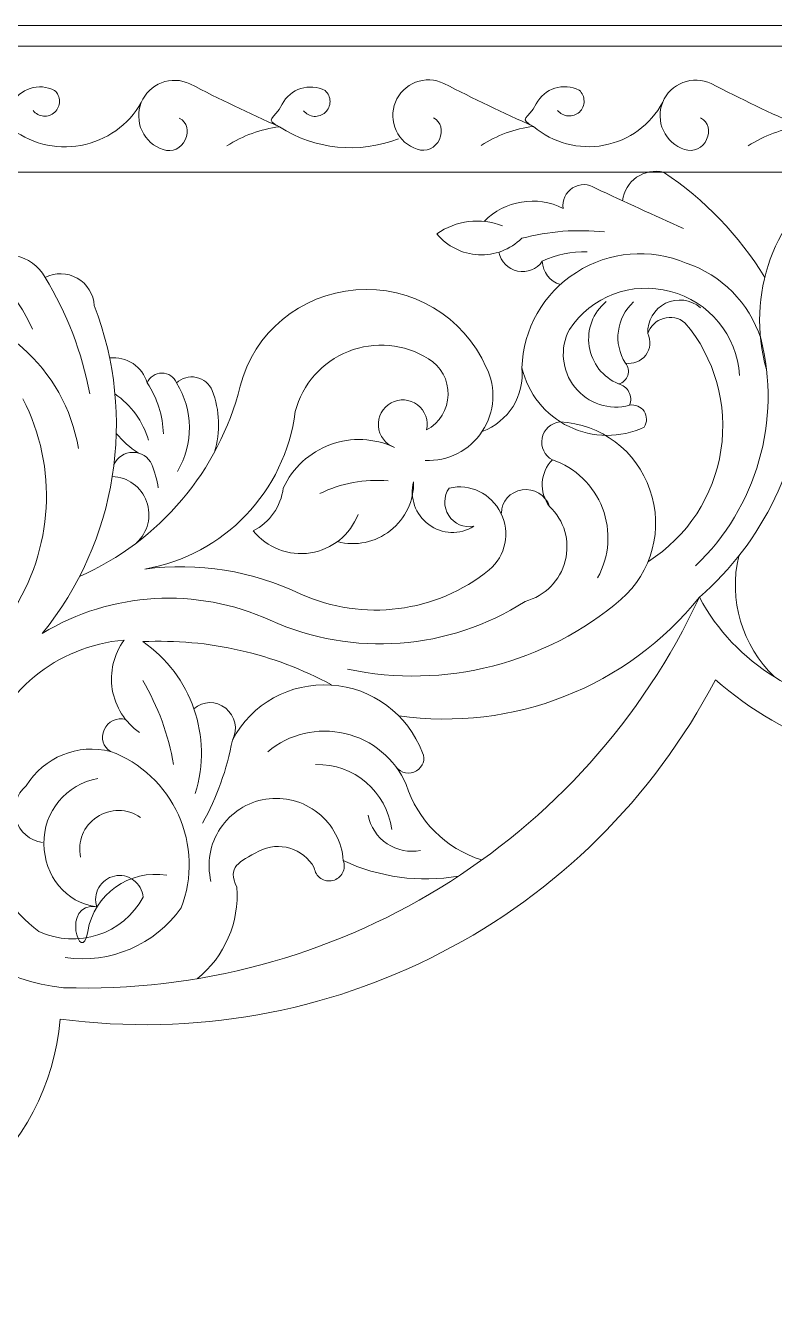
# Model space of a CAD drawing. Header units: millimetres. Extents: x 4613 to 4857, y 4354 to 4620.
# Drawn here: x 4654.3 to 4690.4, y 4558.8 to 4619.8 of the extents above; entities that cross this region are included whole.
import ezdxf

# ---------------------------------------------------------------- set-up
doc = ezdxf.new("R2010")
doc.units = ezdxf.units.MM
doc.header["$MEASUREMENT"] = 0
doc.layers.add('Layer 1', color=18, linetype='Continuous', true_color=0x000000)

msp = doc.modelspace()

# ---------------------------------------------------------------- linework, layer by layer
at = {"layer": 'Layer 1', "lineweight": 9}
for points, knots in [([(4613.246, 4619.823), (4613.246, 4619.823), (4857.246, 4619.823), (4857.246, 4619.823), (4857.246, 4619.823), (4857.246, 4497.823), (4857.246, 4497.823), (4857.246, 4497.823), (4613.246, 4497.823), (4613.246, 4497.823), (4613.246, 4497.823), (4613.246, 4619.823), (4613.246, 4619.823)], [0, 0, 0, 0, 0.25, 0.25, 0.25, 0.5, 0.5, 0.5, 0.75, 0.75, 0.75, 1, 1, 1, 1]), ([(4662.218, 4617.007), (4661.791, 4617.213), (4661.298, 4617.233), (4660.856, 4617.062), (4660.414, 4616.891), (4660.063, 4616.548), (4659.885, 4616.109), (4659.708, 4615.67), (4659.719, 4615.177), (4659.918, 4614.746), (4660.116, 4614.316), (4660.481, 4613.988), (4660.931, 4613.839)], [0, 0, 0, 0, 0.2, 0.2, 0.2, 0.4, 0.4, 0.4, 0.6, 0.6, 0.6, 1, 1, 1, 1]), ([(4674.443, 4617.026), (4674.016, 4617.231), (4673.523, 4617.251), (4673.081, 4617.081), (4672.639, 4616.91), (4672.288, 4616.566), (4672.11, 4616.127), (4671.932, 4615.688), (4671.944, 4615.195), (4672.143, 4614.765), (4672.341, 4614.335), (4672.706, 4614.007), (4673.156, 4613.857)], [0, 0, 0, 0, 0.2, 0.2, 0.2, 0.4, 0.4, 0.4, 0.6, 0.6, 0.6, 1, 1, 1, 1]), ([(4687.304, 4617.017), (4686.878, 4617.222), (4686.385, 4617.242), (4685.943, 4617.071), (4685.501, 4616.901), (4685.15, 4616.557), (4684.972, 4616.118), (4684.794, 4615.679), (4684.806, 4615.186), (4685.004, 4614.756), (4685.203, 4614.326), (4685.568, 4613.998), (4686.018, 4613.848)], [0, 0, 0, 0, 0.2, 0.2, 0.2, 0.4, 0.4, 0.4, 0.6, 0.6, 0.6, 1, 1, 1, 1]), ([(4655.715, 4616.69), (4654.96, 4617.078), (4654.034, 4616.784), (4653.641, 4616.032), (4653.249, 4615.279), (4652.762, 4615.344), (4653.511, 4614.946)], [0, 0, 0, 0, 0.333333, 0.333333, 0.333333, 1, 1, 1, 1]), ([(4654.674, 4615.721), (4654.797, 4615.565), (4654.981, 4615.468), (4655.18, 4615.453), (4655.378, 4615.437), (4655.574, 4615.506), (4655.719, 4615.641), (4655.865, 4615.777), (4655.948, 4615.968), (4655.947, 4616.167), (4655.946, 4616.367), (4655.862, 4616.556), (4655.715, 4616.69)], [0, 0, 0, 0, 0.2, 0.2, 0.2, 0.4, 0.4, 0.4, 0.6, 0.6, 0.6, 1, 1, 1, 1]), ([(4668.732, 4616.681), (4667.977, 4617.069), (4667.051, 4616.775), (4666.659, 4616.022), (4666.266, 4615.27), (4665.779, 4615.334), (4666.529, 4614.937)], [0, 0, 0, 0, 0.333333, 0.333333, 0.333333, 1, 1, 1, 1]), ([(4667.691, 4615.712), (4667.815, 4615.556), (4667.998, 4615.458), (4668.197, 4615.443), (4668.396, 4615.428), (4668.591, 4615.496), (4668.737, 4615.632), (4668.883, 4615.768), (4668.965, 4615.959), (4668.964, 4616.158), (4668.963, 4616.358), (4668.88, 4616.547), (4668.732, 4616.681)], [0, 0, 0, 0, 0.2, 0.2, 0.2, 0.4, 0.4, 0.4, 0.6, 0.6, 0.6, 1, 1, 1, 1]), ([(4680.957, 4616.7), (4680.202, 4617.087), (4679.276, 4616.793), (4678.884, 4616.041), (4678.491, 4615.289), (4678.004, 4615.353), (4678.754, 4614.956)], [0, 0, 0, 0, 0.333333, 0.333333, 0.333333, 1, 1, 1, 1]), ([(4679.916, 4615.731), (4680.04, 4615.574), (4680.223, 4615.477), (4680.422, 4615.462), (4680.621, 4615.447), (4680.816, 4615.515), (4680.962, 4615.651), (4681.108, 4615.787), (4681.19, 4615.977), (4681.189, 4616.177), (4681.188, 4616.376), (4681.104, 4616.565), (4680.957, 4616.7)], [0, 0, 0, 0, 0.2, 0.2, 0.2, 0.4, 0.4, 0.4, 0.6, 0.6, 0.6, 1, 1, 1, 1]), ([(4653.511, 4614.946), (4654.475, 4614.148), (4655.742, 4613.818), (4656.973, 4614.043), (4658.204, 4614.269), (4659.268, 4615.021), (4659.885, 4616.109)], [0, 0, 0, 0, 0.333333, 0.333333, 0.333333, 1, 1, 1, 1]), ([(4678.754, 4614.956), (4679.689, 4614.157), (4680.936, 4613.824), (4682.145, 4614.051), (4683.354, 4614.279), (4684.391, 4615.034), (4684.972, 4616.118)], [0, 0, 0, 0, 0.333333, 0.333333, 0.333333, 1, 1, 1, 1]), ([(4660.931, 4613.839), (4661.358, 4613.694), (4661.824, 4613.903), (4662, 4614.317), (4662.177, 4614.732), (4662.112, 4615.147), (4661.712, 4615.354)], [0, 0, 0, 0, 0.333333, 0.333333, 0.333333, 1, 1, 1, 1]), ([(4673.156, 4613.857), (4673.583, 4613.712), (4674.049, 4613.921), (4674.225, 4614.336), (4674.402, 4614.751), (4674.337, 4615.165), (4673.937, 4615.373)], [0, 0, 0, 0, 0.333333, 0.333333, 0.333333, 1, 1, 1, 1]), ([(4686.018, 4613.848), (4686.444, 4613.703), (4686.911, 4613.912), (4687.087, 4614.327), (4687.264, 4614.741), (4687.199, 4615.156), (4686.799, 4615.363)], [0, 0, 0, 0, 0.333333, 0.333333, 0.333333, 1, 1, 1, 1]), ([(4685.017, 4612.757), (4684.568, 4612.861), (4684.097, 4612.771), (4683.719, 4612.509), (4683.341, 4612.247), (4683.092, 4611.84), (4683.033, 4611.383)], [0, 0, 0, 0, 0.333333, 0.333333, 0.333333, 1, 1, 1, 1]), ([(4681.733, 4611.983), (4681.405, 4612.205), (4680.976, 4612.212), (4680.64, 4612), (4680.305, 4611.788), (4680.126, 4611.404), (4680.186, 4611.011)], [0, 0, 0, 0, 0.333333, 0.333333, 0.333333, 1, 1, 1, 1]), ([(4674.099, 4609.785), (4674.598, 4609.185), (4675.324, 4608.822), (4676.103, 4608.782), (4676.882, 4608.743), (4677.638, 4609.027), (4678.195, 4609.573)], [0, 0, 0, 0, 0.333333, 0.333333, 0.333333, 1, 1, 1, 1]), ([(4655.255, 4607.69), (4654.952, 4608.236), (4654.425, 4608.622), (4653.813, 4608.746), (4653.2, 4608.871), (4652.567, 4608.723), (4652.075, 4608.338)], [0, 0, 0, 0, 0.333333, 0.333333, 0.333333, 1, 1, 1, 1]), ([(4677.094, 4608.91), (4677.181, 4608.452), (4677.536, 4608.091), (4677.993, 4607.995), (4678.45, 4607.899), (4678.915, 4608.08), (4679.179, 4608.465)], [0, 0, 0, 0, 0.333333, 0.333333, 0.333333, 1, 1, 1, 1]), ([(4686.103, 4608.381), (4684.375, 4609.112), (4682.397, 4608.945), (4680.817, 4607.933), (4679.236, 4606.922), (4678.256, 4605.212), (4678.197, 4603.336)], [0, 0, 0, 0, 0.333333, 0.333333, 0.333333, 1, 1, 1, 1]), ([(4657.621, 4606.333), (4657.588, 4606.882), (4657.28, 4607.378), (4656.802, 4607.651), (4656.324, 4607.924), (4655.745, 4607.94), (4655.255, 4607.69)], [0, 0, 0, 0, 0.333333, 0.333333, 0.333333, 1, 1, 1, 1]), ([(4688.67, 4602.976), (4688.546, 4604.899), (4687.204, 4606.527), (4685.34, 4607.017), (4683.476, 4607.507), (4681.535, 4606.792), (4680.481, 4605.178)], [0, 0, 0, 0, 0.333333, 0.333333, 0.333333, 1, 1, 1, 1]), ([(4676.483, 4603.357), (4675.4, 4605.811), (4672.882, 4607.31), (4670.208, 4607.09), (4667.535, 4606.871), (4665.311, 4605.045), (4664.643, 4602.448)], [0, 0, 0, 0, 0.333333, 0.333333, 0.333333, 1, 1, 1, 1]), ([(4682.246, 4606.523), (4681.618, 4605.996), (4681.311, 4605.18), (4681.436, 4604.37), (4681.561, 4603.56), (4682.093, 4602.878), (4682.851, 4602.566)], [0, 0, 0, 0, 0.333333, 0.333333, 0.333333, 1, 1, 1, 1]), ([(4686.795, 4606.226), (4686.329, 4606.63), (4685.665, 4606.715), (4685.112, 4606.443), (4684.558, 4606.17), (4684.221, 4605.602), (4684.258, 4604.986)], [0, 0, 0, 0, 0.333333, 0.333333, 0.333333, 1, 1, 1, 1]), ([(4686.045, 4605.511), (4685.756, 4605.746), (4685.369, 4605.823), (4685.012, 4605.717), (4684.655, 4605.612), (4684.373, 4605.34), (4684.258, 4604.986)], [0, 0, 0, 0, 0.333333, 0.333333, 0.333333, 1, 1, 1, 1]), ([(4684.282, 4594.021), (4686.165, 4595.216), (4687.438, 4597.167), (4687.774, 4599.372), (4688.111, 4601.576), (4687.485, 4603.809), (4686.045, 4605.511)], [0, 0, 0, 0, 0.333333, 0.333333, 0.333333, 1, 1, 1, 1]), ([(4680.481, 4605.178), (4680.01, 4604.283), (4680.115, 4603.195), (4680.747, 4602.406), (4681.38, 4601.617), (4682.404, 4601.273), (4683.38, 4601.538)], [0, 0, 0, 0, 0.333333, 0.333333, 0.333333, 1, 1, 1, 1]), ([(4683.178, 4603.565), (4683.55, 4603.499), (4683.927, 4603.647), (4684.154, 4603.948), (4684.382, 4604.248), (4684.423, 4604.647), (4684.258, 4604.986)], [0, 0, 0, 0, 0.333333, 0.333333, 0.333333, 1, 1, 1, 1]), ([(4673.697, 4603.771), (4672.544, 4604.498), (4671.113, 4604.629), (4669.846, 4604.125), (4668.579, 4603.621), (4667.632, 4602.551), (4667.294, 4601.23)], [0, 0, 0, 0, 0.333333, 0.333333, 0.333333, 1, 1, 1, 1]), ([(4673.611, 4600.349), (4674.236, 4600.684), (4674.633, 4601.329), (4674.649, 4602.038), (4674.666, 4602.747), (4674.306, 4603.407), (4673.697, 4603.771)], [0, 0, 0, 0, 0.333333, 0.333333, 0.333333, 1, 1, 1, 1]), ([(4661.578, 4602.609), (4661.464, 4602.899), (4661.183, 4603.089), (4660.872, 4603.088), (4660.561, 4603.086), (4660.284, 4602.9), (4660.173, 4602.609)], [0, 0, 0, 0, 0.333333, 0.333333, 0.333333, 1, 1, 1, 1]), ([(4673.54, 4598.879), (4674.641, 4598.828), (4675.687, 4599.362), (4676.291, 4600.285), (4676.894, 4601.207), (4676.97, 4602.369), (4676.483, 4603.357)], [0, 0, 0, 0, 0.333333, 0.333333, 0.333333, 1, 1, 1, 1]), ([(4678.197, 4603.336), (4678.487, 4602.099), (4679.321, 4601.06), (4680.464, 4600.507), (4681.608, 4599.954), (4682.933, 4599.944), (4684.082, 4600.485)], [0, 0, 0, 0, 0.333333, 0.333333, 0.333333, 1, 1, 1, 1]), ([(4682.851, 4602.566), (4683.059, 4602.617), (4683.225, 4602.772), (4683.292, 4602.976), (4683.358, 4603.179), (4683.316, 4603.401), (4683.178, 4603.565)], [0, 0, 0, 0, 0.333333, 0.333333, 0.333333, 1, 1, 1, 1]), ([(4663.3, 4602.247), (4663.163, 4602.571), (4662.877, 4602.808), (4662.532, 4602.879), (4662.188, 4602.951), (4661.833, 4602.851), (4661.578, 4602.609)], [0, 0, 0, 0, 0.333333, 0.333333, 0.333333, 1, 1, 1, 1]), ([(4683.38, 4601.538), (4683.46, 4601.744), (4683.448, 4601.975), (4683.347, 4602.171), (4683.246, 4602.368), (4683.066, 4602.511), (4682.851, 4602.566)], [0, 0, 0, 0, 0.333333, 0.333333, 0.333333, 1, 1, 1, 1]), ([(4673.611, 4600.349), (4673.715, 4600.801), (4673.544, 4601.273), (4673.174, 4601.554), (4672.803, 4601.834), (4672.309, 4601.874), (4671.902, 4601.651), (4671.495, 4601.427), (4671.257, 4600.985), (4671.294, 4600.522), (4671.332, 4600.059), (4671.631, 4599.664), (4672.069, 4599.509)], [0, 0, 0, 0, 0.2, 0.2, 0.2, 0.4, 0.4, 0.4, 0.6, 0.6, 0.6, 1, 1, 1, 1]), ([(4684.082, 4600.485), (4684.232, 4600.716), (4684.229, 4601.015), (4684.075, 4601.244), (4683.922, 4601.473), (4683.651, 4601.589), (4683.38, 4601.538)], [0, 0, 0, 0, 0.333333, 0.333333, 0.333333, 1, 1, 1, 1]), ([(4680.017, 4600.733), (4679.591, 4600.686), (4679.247, 4600.366), (4679.169, 4599.945), (4679.091, 4599.524), (4679.286, 4599.108), (4679.666, 4598.911)], [0, 0, 0, 0, 0.333333, 0.333333, 0.333333, 1, 1, 1, 1]), ([(4682.963, 4592.184), (4684.464, 4593.495), (4685.018, 4595.587), (4684.361, 4597.468), (4683.704, 4599.35), (4682.007, 4600.641), (4680.017, 4600.733)], [0, 0, 0, 0, 0.333333, 0.333333, 0.333333, 1, 1, 1, 1]), ([(4672.069, 4599.509), (4671.099, 4599.962), (4669.989, 4600.009), (4668.983, 4599.641), (4667.978, 4599.272), (4667.164, 4598.523), (4666.716, 4597.55)], [0, 0, 0, 0, 0.333333, 0.333333, 0.333333, 1, 1, 1, 1]), ([(4660.391, 4598.692), (4660.223, 4599.046), (4659.866, 4599.27), (4659.474, 4599.268), (4659.083, 4599.265), (4658.731, 4599.042), (4658.568, 4598.687)], [0, 0, 0, 0, 0.333333, 0.333333, 0.333333, 1, 1, 1, 1]), ([(4681.841, 4593.235), (4682.411, 4594.262), (4682.496, 4595.488), (4682.075, 4596.583), (4681.654, 4597.679), (4680.776, 4598.53), (4679.666, 4598.911)], [0, 0, 0, 0, 0.333333, 0.333333, 0.333333, 1, 1, 1, 1]), ([(4659.647, 4594.908), (4660.2, 4595.412), (4660.394, 4596.2), (4660.136, 4596.903), (4659.878, 4597.605), (4659.234, 4598.081), (4658.487, 4598.107)], [0, 0, 0, 0, 0.333333, 0.333333, 0.333333, 1, 1, 1, 1]), ([(4669.32, 4594.973), (4670.208, 4594.739), (4671.154, 4594.935), (4671.874, 4595.503), (4672.595, 4596.072), (4673.008, 4596.939), (4672.988, 4597.856)], [0, 0, 0, 0, 0.333333, 0.333333, 0.333333, 1, 1, 1, 1]), ([(4672.988, 4597.856), (4672.783, 4597.086), (4673.071, 4596.269), (4673.713, 4595.797), (4674.356, 4595.324), (4675.208, 4595.285), (4675.882, 4595.71)], [0, 0, 0, 0, 0.333333, 0.333333, 0.333333, 1, 1, 1, 1]), ([(4676.628, 4593.608), (4677.423, 4594.284), (4677.652, 4595.417), (4677.184, 4596.349), (4676.715, 4597.282), (4675.716, 4597.784), (4674.698, 4597.55)], [0, 0, 0, 0, 0.333333, 0.333333, 0.333333, 1, 1, 1, 1]), ([(4674.698, 4597.55), (4674.423, 4597.155), (4674.415, 4596.633), (4674.677, 4596.23), (4674.939, 4595.826), (4675.41, 4595.62), (4675.882, 4595.71)], [0, 0, 0, 0, 0.333333, 0.333333, 0.333333, 1, 1, 1, 1]), ([(4679.526, 4596.669), (4679.34, 4597.222), (4678.779, 4597.559), (4678.203, 4597.463), (4677.626, 4597.366), (4677.206, 4596.92), (4677.211, 4596.336)], [0, 0, 0, 0, 0.333333, 0.333333, 0.333333, 1, 1, 1, 1]), ([(4678.354, 4592.098), (4679.303, 4592.349), (4680.041, 4593.094), (4680.282, 4594.045), (4680.524, 4594.996), (4680.239, 4595.995), (4679.526, 4596.669)], [0, 0, 0, 0, 0.333333, 0.333333, 0.333333, 1, 1, 1, 1]), ([(4665.269, 4595.491), (4665.932, 4594.67), (4666.982, 4594.266), (4668.024, 4594.431), (4669.066, 4594.596), (4669.936, 4595.294), (4670.313, 4596.28)], [0, 0, 0, 0, 0.333333, 0.333333, 0.333333, 1, 1, 1, 1]), ([(4659.058, 4590.231), (4655.821, 4589.959), (4653.088, 4587.716), (4652.191, 4584.594), (4651.293, 4581.472), (4652.362, 4578.161), (4654.96, 4576.211)], [0, 0, 0, 0, 0.333333, 0.333333, 0.333333, 1, 1, 1, 1]), ([(4659.058, 4590.231), (4658.555, 4589.547), (4658.35, 4588.689), (4658.49, 4587.851), (4658.63, 4587.014), (4659.1, 4586.272), (4659.799, 4585.79)], [0, 0, 0, 0, 0.333333, 0.333333, 0.333333, 1, 1, 1, 1]), ([(4673.408, 4584.811), (4672.715, 4586.668), (4670.996, 4587.944), (4669.018, 4588.07), (4667.04, 4588.195), (4665.188, 4587.174), (4664.266, 4585.42)], [0, 0, 0, 0, 0.333333, 0.333333, 0.333333, 1, 1, 1, 1]), ([(4664.266, 4585.42), (4664.548, 4585.941), (4664.412, 4586.589), (4663.944, 4586.952), (4663.477, 4587.316), (4662.853, 4587.322), (4662.418, 4586.921)], [0, 0, 0, 0, 0.333333, 0.333333, 0.333333, 1, 1, 1, 1]), ([(4649.615, 4586.24), (4648.138, 4583.737), (4648.048, 4580.652), (4649.376, 4578.066), (4650.704, 4575.481), (4653.238, 4573.76), (4656.133, 4573.502)], [0, 0, 0, 0, 0.333333, 0.333333, 0.333333, 1, 1, 1, 1]), ([(4659.139, 4586.404), (4658.719, 4586.532), (4658.27, 4586.323), (4658.098, 4585.919), (4657.927, 4585.515), (4658.02, 4585.088), (4658.404, 4584.875)], [0, 0, 0, 0, 0.333333, 0.333333, 0.333333, 1, 1, 1, 1]), ([(4672.627, 4583.287), (4672.089, 4584.523), (4670.998, 4585.432), (4669.685, 4585.739), (4668.372, 4586.046), (4666.998, 4585.721), (4665.967, 4584.852)], [0, 0, 0, 0, 0.333333, 0.333333, 0.333333, 1, 1, 1, 1]), ([(4661.804, 4577.343), (4662.358, 4578.793), (4662.31, 4580.405), (4661.67, 4581.82), (4661.03, 4583.235), (4659.859, 4584.333), (4658.404, 4584.875)], [0, 0, 0, 0, 0.333333, 0.333333, 0.333333, 1, 1, 1, 1]), ([(4672.151, 4584.115), (4672.381, 4583.815), (4672.802, 4583.741), (4673.12, 4583.945), (4673.438, 4584.149), (4673.584, 4584.477), (4673.408, 4584.811)], [0, 0, 0, 0, 0.333333, 0.333333, 0.333333, 1, 1, 1, 1]), ([(4657.794, 4583.569), (4656.273, 4583.301), (4655.172, 4581.968), (4655.197, 4580.424), (4655.221, 4578.88), (4656.222, 4577.606), (4657.75, 4577.386)], [0, 0, 0, 0, 0.333333, 0.333333, 0.333333, 1, 1, 1, 1]), ([(4654.35, 4583.221), (4653.874, 4582.827), (4653.679, 4582.188), (4653.852, 4581.596), (4654.025, 4581.004), (4654.523, 4580.572), (4655.136, 4580.496)], [0, 0, 0, 0, 0.333333, 0.333333, 0.333333, 1, 1, 1, 1]), ([(4669.604, 4579.619), (4669.537, 4580.522), (4669.095, 4581.355), (4668.385, 4581.916), (4667.676, 4582.478), (4666.768, 4582.718), (4665.874, 4582.576), (4664.98, 4582.434), (4664.187, 4581.924), (4663.686, 4581.171), (4663.185, 4580.417), (4663.022, 4579.493), (4663.237, 4578.614)], [0, 0, 0, 0, 0.2, 0.2, 0.2, 0.4, 0.4, 0.4, 0.6, 0.6, 0.6, 1, 1, 1, 1]), ([(4659.843, 4581.697), (4659.214, 4582.135), (4658.381, 4582.143), (4657.745, 4581.715), (4657.108, 4581.288), (4656.797, 4580.529), (4656.965, 4579.781)], [0, 0, 0, 0, 0.333333, 0.333333, 0.333333, 1, 1, 1, 1]), ([(4670.799, 4581.808), (4670.906, 4581.247), (4671.234, 4580.751), (4671.709, 4580.433), (4672.184, 4580.114), (4672.764, 4579.999), (4673.324, 4580.113)], [0, 0, 0, 0, 0.333333, 0.333333, 0.333333, 1, 1, 1, 1]), ([(4668.206, 4579.269), (4667.684, 4580.217), (4666.499, 4580.573), (4665.541, 4580.069), (4664.583, 4579.564), (4663.994, 4579.309), (4664.481, 4578.343)], [0, 0, 0, 0, 0.333333, 0.333333, 0.333333, 1, 1, 1, 1]), ([(4668.206, 4579.269), (4668.234, 4579.064), (4668.347, 4578.881), (4668.518, 4578.765), (4668.689, 4578.649), (4668.9, 4578.612), (4669.101, 4578.662), (4669.301, 4578.713), (4669.471, 4578.846), (4669.567, 4579.029), (4669.663, 4579.212), (4669.676, 4579.426), (4669.604, 4579.619)], [0, 0, 0, 0, 0.2, 0.2, 0.2, 0.4, 0.4, 0.4, 0.6, 0.6, 0.6, 1, 1, 1, 1]), ([(4661.107, 4578.91), (4659.311, 4579.212), (4657.61, 4578.002), (4657.306, 4576.206), (4657.003, 4574.41), (4655.955, 4577.691), (4657.75, 4577.386)], [0, 0, 0, 0, 0.333333, 0.333333, 0.333333, 1, 1, 1, 1]), ([(4659.973, 4577.865), (4659.942, 4578.191), (4659.773, 4578.488), (4659.509, 4578.682), (4659.245, 4578.875), (4658.912, 4578.946), (4658.592, 4578.877), (4658.272, 4578.808), (4657.997, 4578.605), (4657.836, 4578.32), (4657.675, 4578.035), (4657.644, 4577.696), (4657.75, 4577.386)], [0, 0, 0, 0, 0.2, 0.2, 0.2, 0.4, 0.4, 0.4, 0.6, 0.6, 0.6, 1, 1, 1, 1])]:
    msp.add_open_spline(points, degree=3, knots=knots, dxfattribs=at)
for points in [[(4715.246, 4618.823), (4715.246, 4618.823), (4615.246, 4618.823), (4615.246, 4618.823)], [(4662.218, 4617.007), (4663.637, 4616.281), (4665.074, 4615.591), (4666.529, 4614.937)], [(4674.443, 4617.026), (4675.862, 4616.299), (4677.299, 4615.609), (4678.754, 4614.956)], [(4687.304, 4617.017), (4688.724, 4616.29), (4690.161, 4615.6), (4691.616, 4614.946)], [(4666.529, 4614.937), (4665.629, 4614.827), (4664.766, 4614.514), (4664.005, 4614.02)], [(4666.529, 4614.937), (4668.237, 4613.841), (4670.364, 4613.628), (4672.254, 4614.366)], [(4678.754, 4614.956), (4677.853, 4614.846), (4676.991, 4614.532), (4676.23, 4614.039)], [(4691.616, 4614.946), (4690.715, 4614.837), (4689.852, 4614.523), (4689.092, 4614.029)], [(4715.246, 4612.757), (4715.246, 4612.757), (4621.311, 4612.757), (4621.311, 4612.757)], [(4689.883, 4607.687), (4688.651, 4609.713), (4686.991, 4611.444), (4685.017, 4612.757)], [(4693.423, 4612.757), (4690.335, 4610.674), (4688.938, 4606.844), (4689.966, 4603.263)], [(4680.186, 4611.011), (4678.915, 4611.651), (4677.378, 4611.4), (4676.378, 4610.387)], [(4681.733, 4611.983), (4683.146, 4611.329), (4684.561, 4610.681), (4685.978, 4610.04)], [(4677.267, 4610.172), (4676.213, 4610.586), (4675.022, 4610.441), (4674.099, 4609.785)], [(4682.171, 4609.876), (4680.838, 4610.02), (4679.491, 4609.918), (4678.195, 4609.573)], [(4654.641, 4605.195), (4653.544, 4607.793), (4651.037, 4609.513), (4648.219, 4609.599)], [(4681.34, 4608.924), (4680.592, 4608.955), (4679.849, 4608.798), (4679.179, 4608.465)], [(4679.179, 4608.465), (4679.194, 4607.943), (4679.545, 4607.491), (4680.048, 4607.348)], [(4689.688, 4604.762), (4689.129, 4606.466), (4687.802, 4607.806), (4686.103, 4608.381)], [(4657.402, 4602.088), (4657.031, 4604.07), (4656.304, 4605.968), (4655.255, 4607.69)], [(4656.861, 4599.455), (4656.214, 4603.323), (4652.948, 4606.206), (4649.028, 4606.36)], [(4655.116, 4590.553), (4658.716, 4594.988), (4659.673, 4601.002), (4657.621, 4606.333)], [(4683.564, 4606.51), (4682.743, 4605.749), (4682.58, 4604.512), (4683.178, 4603.565)], [(4686.545, 4593.805), (4689.498, 4596.621), (4690.701, 4600.809), (4689.688, 4604.762)], [(4660.173, 4602.609), (4659.94, 4603.398), (4659.176, 4603.905), (4658.359, 4603.813)], [(4676.29, 4600.278), (4677.552, 4600.741), (4678.338, 4602), (4678.197, 4603.336)], [(4660.946, 4600.161), (4660.92, 4601.033), (4660.652, 4601.881), (4660.173, 4602.609)], [(4661.623, 4598.354), (4662.405, 4599.67), (4662.388, 4601.311), (4661.578, 4602.609)], [(4686.74, 4592.298), (4689.814, 4594.974), (4691.652, 4598.794), (4691.822, 4602.866)], [(4653.607, 4591.504), (4655.66, 4594.592), (4655.884, 4598.544), (4654.19, 4601.841)], [(4656.91, 4593.298), (4660.759, 4594.997), (4663.611, 4598.369), (4664.643, 4602.448)], [(4660.234, 4599.849), (4659.963, 4600.756), (4659.393, 4601.545), (4658.615, 4602.086)], [(4663.401, 4599.273), (4663.696, 4600.248), (4663.661, 4601.294), (4663.3, 4602.247)], [(4660.058, 4593.65), (4663.87, 4594.323), (4666.801, 4597.39), (4667.294, 4601.23)], [(4658.678, 4600.178), (4658.984, 4599.813), (4659.342, 4599.495), (4659.742, 4599.235)], [(4679.666, 4598.911), (4679.067, 4598.302), (4679.007, 4597.347), (4679.526, 4596.669)], [(4660.703, 4597.558), (4660.636, 4597.945), (4660.532, 4598.325), (4660.391, 4598.692)], [(4671.76, 4597.9), (4670.628, 4597.995), (4669.492, 4597.783), (4668.471, 4597.287)], [(4665.269, 4595.491), (4666.061, 4595.898), (4666.602, 4596.667), (4666.716, 4597.55)], [(4667.557, 4592.448), (4665.226, 4593.568), (4662.622, 4593.986), (4660.058, 4593.65)], [(4688.629, 4594.277), (4688.137, 4592.17), (4688.789, 4589.962), (4690.348, 4588.462)], [(4667.557, 4592.448), (4670.56, 4591.096), (4674.063, 4591.543), (4676.628, 4593.608)], [(4666.085, 4591.188), (4662.547, 4592.803), (4658.443, 4592.567), (4655.116, 4590.553)], [(4656.133, 4573.502), (4669.182, 4573.086), (4681.216, 4580.469), (4686.74, 4592.298)], [(4666.085, 4591.188), (4670.067, 4589.396), (4674.681, 4589.737), (4678.354, 4592.098)], [(4669.81, 4588.832), (4674.479, 4587.853), (4679.334, 4589.089), (4682.963, 4592.184)], [(4672.278, 4586.591), (4677.771, 4585.804), (4683.267, 4587.971), (4686.74, 4592.298)], [(4686.74, 4592.298), (4688.454, 4589.088), (4691.762, 4587.052), (4695.4, 4586.973)], [(4669.034, 4588.079), (4666.254, 4589.587), (4663.116, 4590.306), (4659.957, 4590.158)], [(4662.482, 4582.855), (4663.328, 4585.581), (4662.308, 4588.539), (4659.957, 4590.158)], [(4655.975, 4571.993), (4668.88, 4570.274), (4681.475, 4576.79), (4687.509, 4588.326)], [(4661.436, 4584.239), (4661.193, 4585.669), (4660.691, 4587.042), (4659.953, 4588.291)], [(4687.509, 4588.326), (4690.884, 4585.345), (4695.319, 4583.858), (4699.809, 4584.208)], [(4662.83, 4581.42), (4663.523, 4582.666), (4664.009, 4584.017), (4664.266, 4585.42)], [(4658.404, 4584.875), (4656.835, 4585.272), (4655.192, 4584.602), (4654.35, 4583.221)], [(4671.931, 4581.113), (4671.693, 4582.94), (4670.116, 4584.291), (4668.274, 4584.243)], [(4672.627, 4583.287), (4673.174, 4581.552), (4674.531, 4580.194), (4676.266, 4579.648)], [(4669.604, 4579.619), (4671.33, 4578.81), (4673.262, 4578.549), (4675.142, 4578.872)], [(4662.57, 4573.933), (4663.896, 4574.998), (4664.611, 4576.647), (4664.481, 4578.343)], [(4654.96, 4576.211), (4656.807, 4575.343), (4659.008, 4576.068), (4659.973, 4577.865)], [(4656.224, 4574.948), (4658.387, 4574.641), (4660.538, 4575.563), (4661.804, 4577.343)], [(4643.352, 4561.275), (4649.796, 4560.771), (4655.435, 4565.552), (4655.975, 4571.993)]]:
    msp.add_open_spline(points, degree=3, dxfattribs=at)

doc.saveas('drawing.dxf')
